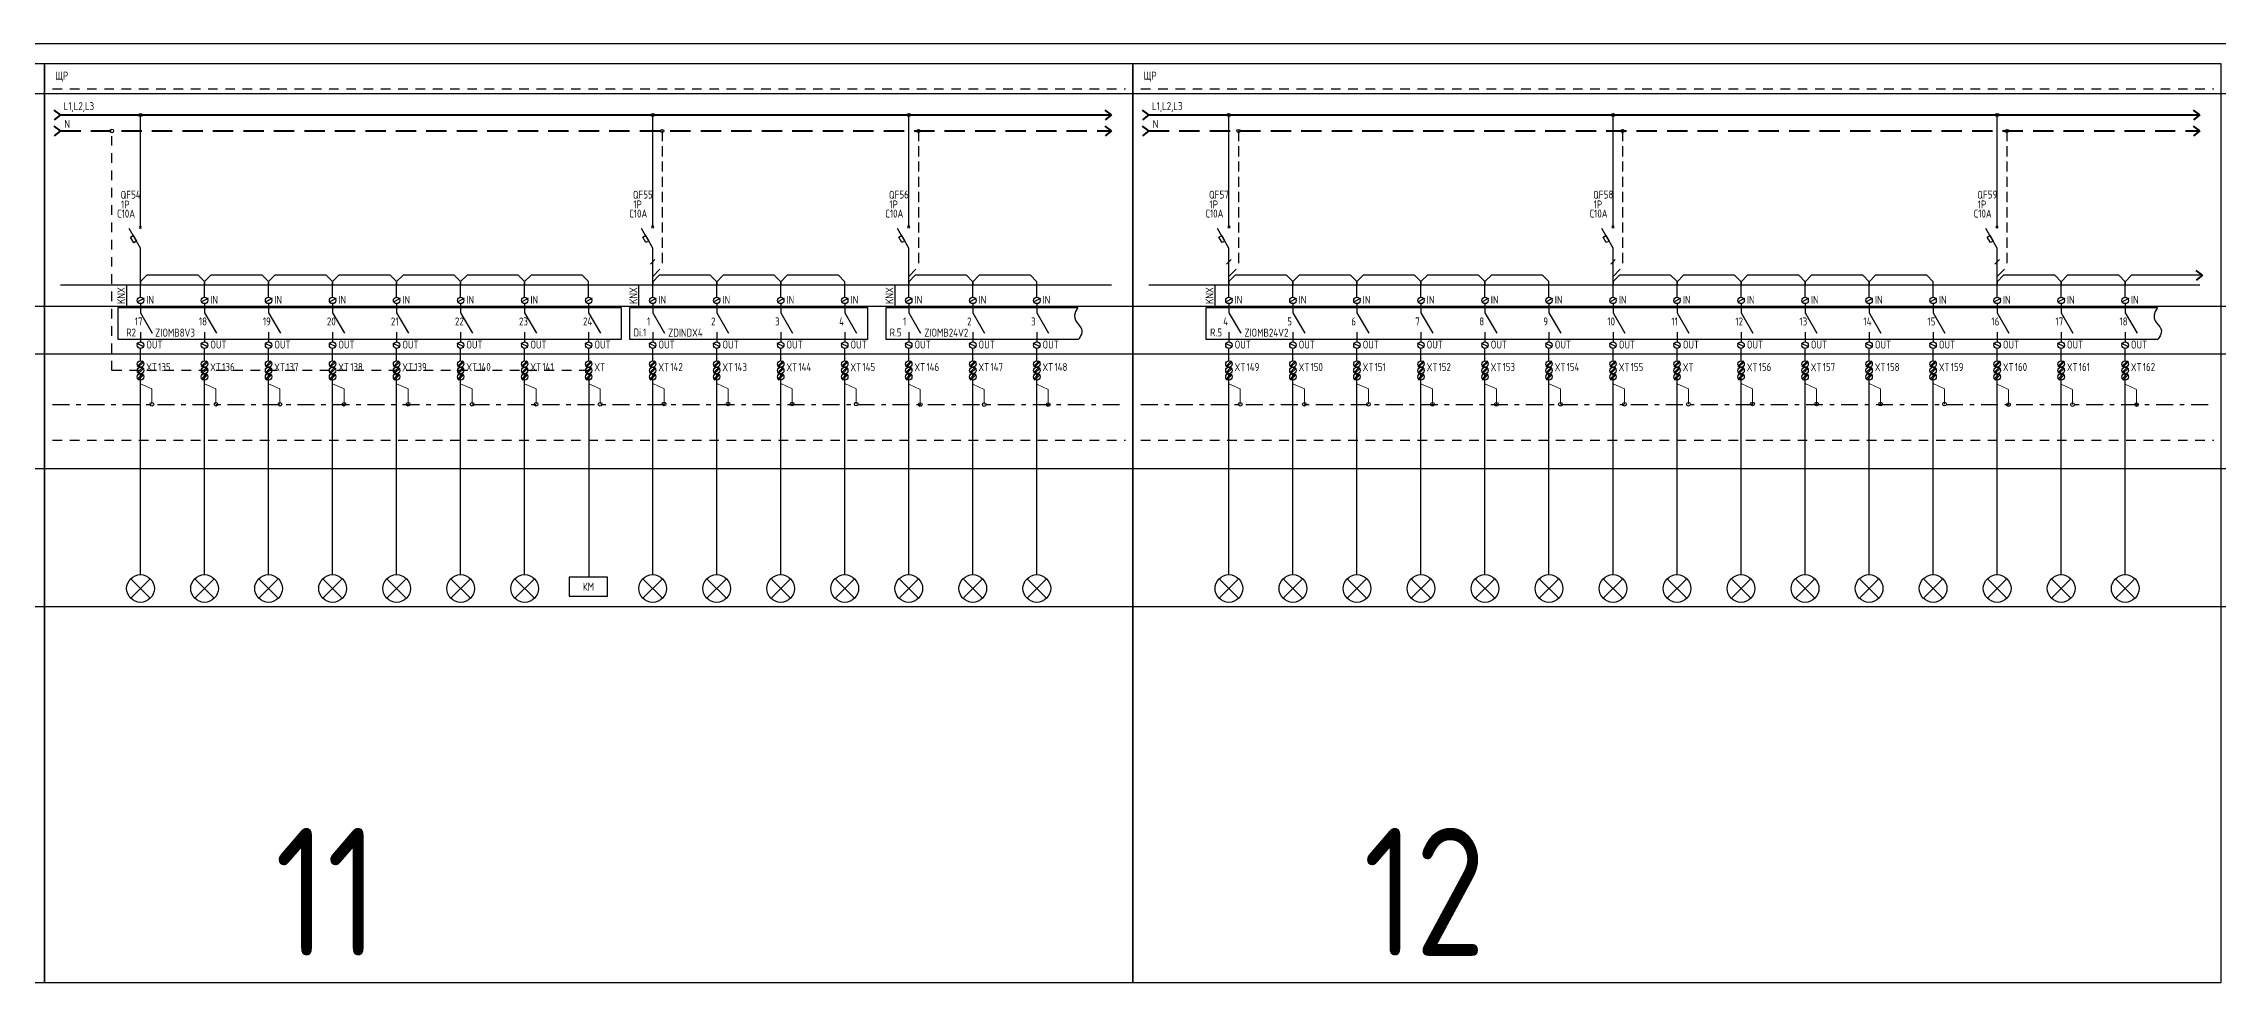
# Model space of a CAD drawing. Header units: millimetres. Extents: x -174 to 283928, y 1291 to 21053.
# Drawn here: x 3455 to 4134, y 1291 to 1584 of the extents above; entities that cross this region are included whole.
import ezdxf
from ezdxf.enums import TextEntityAlignment as Align

# ---------------------------------------------------------------- set-up
doc = ezdxf.new("R2010")
doc.units = ezdxf.units.MM
for name, pattern in [('HIDDEN2', [4.7625, 3.175, -1.5875]), ('JIS_02_0.7', [1.35, 0.75, -0.6]), ('Штрихштриховая', [10.936111, 5.291667, -2.116667, 1.411111, -2.116667])]:
    doc.linetypes.add(name, pattern=pattern)
doc.layers.add('0-Область подсчета', color=152, linetype='Continuous', plot=False, transparency=0.5)
doc.layers.add('0_ХТ', color=7, linetype='Continuous')
doc.layers.add('Нумерация QF', color=7, linetype='Continuous')
doc.layers.add('_0_ PE_проводник', color=3, linetype='Штрихштриховая', lineweight=20)
doc.styles.add('UNC_A', font='GOST2304A.ttf')
doc.styles.add('Unecom', font='GOST2304A.ttf', dxfattribs={"height": 2.5})

# ---------------------------------------------------------------- blocks, each defined once
blk = doc.blocks.new('*U270')
at = {"lineweight": 40}
for p, q in [((0, 0), (-2, 1.5)), ((0, 0), (-2, -1.5)), ((328.35, 0), (326.35, 1.5)), ((328.35, 0), (326.35, -1.5)), ((0, -5), (-2, -3.5)), ((0, -5), (-2, -6.5)), ((328.35, -5), (326.35, -3.5)), ((328.35, -5), (326.35, -6.5))]:
    blk.add_line(p, q, dxfattribs=at)
at = {"linetype": 'ByBlock', "lineweight": 40}
blk.add_lwpolyline([(0, 0), (328.35, 0)], dxfattribs=at)
at = {"color": 4, "linetype": 'HIDDEN2', "lineweight": 40, "ltscale": 2}
blk.add_lwpolyline([(0, -5), (328.35, -5)], dxfattribs=at)
at = {"insert": (1.24, -1.57), "char_height": 2.5, "attachment_point": 1, "style": 'UNC_A'}
blk.add_mtext_dynamic_manual_height_columns('N', width=3.8436, gutter_width=12.5, heights=[0], dxfattribs=at)
at = {"style": 'UNC_A'}
blk.add_attdef('ЛИНИЯ', (1, 1.5), '', height=2.5, dxfattribs=at)
blk = doc.blocks.new('*U77')
for p, q in [((0, -36.27), (0, -1.22)), ((0, -42.79), (-3.51, -36.72)), ((-0.35, -36.62), (0.35, -35.91)), ((0.35, -36.62), (-0.35, -35.91)), ((0, -54.31), (0, -42.79))]:
    blk.add_line(p, q)
blk.add_lwpolyline([(-2.12, -41.12), (-3.12, -39.39), (-2.25, -38.89), (-1.25, -40.62)], close=True)
blk.add_circle((0, -1.22), 0.5)
at = {"insert": (-6.21, -24.9), "char_height": 2.5, "attachment_point": 1, "style": 'Unecom'}
blk.add_mtext_dynamic_manual_height_columns('\\pxql;QF', width=5.7065, gutter_width=12.5, heights=[4.37], dxfattribs=at)
at = {"style": 'Unecom'}
blk.add_attdef('N', (-3.15, -27.4), '', height=2.5, dxfattribs=at)
for tag, p in [('P', (-3.4, -30.43)), ('A', (-1.7, -33.28))]:
    blk.add_attdef(tag, text='', height=2.5, dxfattribs=at).set_placement(p, align=Align.RIGHT)
blk = doc.blocks.new('XT')
at = {"color": 32, "true_color": 0xcd6928}
for p, q in [((0.75, 0), (-1, -1.75)), ((1, -0.25), (-0.75, -2))]:
    blk.add_line(p, q, dxfattribs=at)
at = {"color": 5}
for p, q in [((0.75, -2), (-1, -3.75)), ((1, -2.25), (-0.75, -4))]:
    blk.add_line(p, q, dxfattribs=at)
at = {"color": 3}
for p, q in [((0.75, -4), (-1, -5.75)), ((1, -4.25), (-0.75, -6))]:
    blk.add_line(p, q, dxfattribs=at)
at = {"color": 32, "true_color": 0xcd6928}
blk.add_circle((0, -1), 1, dxfattribs=at)
at = {"color": 5}
blk.add_circle((0, -3), 1, dxfattribs=at)
at = {"color": 3}
blk.add_circle((0, -5), 1, dxfattribs=at)
at = {"style": 'UNC_A'}
blk.add_attdef('1', (1.75, 0.11), '', height=2.5, dxfattribs=at)
blk = doc.blocks.new('*U241')
at = {"color": 0, "lineweight": 30}
for p, q in [((-2.83, 2.83), (2.83, -2.83)), ((-2.83, -2.83), (2.83, 2.83))]:
    blk.add_line(p, q, dxfattribs=at)
blk.add_circle((0, 0), 4.33, dxfattribs=at)
blk = doc.blocks.new('*U242')
at = {"color": 0, "lineweight": 30}
for p, q in [((-2.83, 2.83), (2.83, -2.83)), ((-2.83, -2.83), (2.83, 2.83))]:
    blk.add_line(p, q, dxfattribs=at)
blk.add_circle((0, 0), 4.33, dxfattribs=at)
blk = doc.blocks.new('Диммер 4 канала')
at = {"color": 1}
blk.add_line((-4.3, 16.65), (-4.3, 23.7), dxfattribs=at)
for p, q in [((0, 19.84), (0, 23.7)), ((20, 19.84), (20, 23.7)), ((40, 19.84), (40, 23.7)), ((60, 19.84), (60, 23.7)), ((0, 17.84), (0, 14.96)), ((0, 14.96), (3.69, 8.57)), ((20, 17.84), (20, 14.96)), ((20, 14.96), (23.69, 8.57)), ((40, 17.84), (40, 14.96)), ((40, 14.96), (43.69, 8.57)), ((60, 17.84), (60, 14.96)), ((60, 14.96), (63.69, 8.57)), ((0, 8.96), (0, 5.86)), ((20, 8.96), (20, 5.86)), ((40, 8.96), (40, 5.86)), ((60, 8.96), (60, 5.86)), ((0, 0), (0, 3.86)), ((20, 0), (20, 3.86)), ((40, 0), (40, 3.86)), ((60, 0), (60, 3.86))]:
    blk.add_line(p, q)
blk.add_lwpolyline([(-7.1, 16.65), (67.1, 16.65), (67.1, 6.65), (-7.1, 6.65)], close=True)
at = {"linetype": 'ByBlock', "lineweight": -2}
for points in [[(1.1, 19.4), (-1.1, 18.28)], [(21.1, 19.4), (18.9, 18.28)], [(41.1, 19.4), (38.9, 18.28)], [(61.1, 19.4), (58.9, 18.28)], [(1.1, 4.3), (-1.1, 5.42)], [(21.1, 4.3), (18.9, 5.42)], [(41.1, 4.3), (38.9, 5.42)], [(61.1, 4.3), (58.9, 5.42)]]:
    blk.add_lwpolyline(points, dxfattribs=at)
for centre in [(0, 18.84), (20, 18.84), (40, 18.84), (60, 18.84), (0, 4.86), (20, 4.86), (40, 4.86), (60, 4.86)]:
    blk.add_circle(centre, 1)
at = {"color": 1, "insert": (-7.28, 17.75), "char_height": 2.5, "attachment_point": 1, "rotation": 90, "style": 'UNC_A'}
blk.add_mtext_dynamic_manual_height_columns('KNX', width=3.0901, gutter_width=12.5, heights=[3.08], dxfattribs=at)
at = {"char_height": 2.5, "attachment_point": 1, "style": 'UNC_A'}
for s, width, insert in [('IN', 3.0901, (1.82, 20.28)), ('IN', 3.0901, (21.82, 20.28)), ('IN', 3.0901, (41.82, 20.28)), ('IN', 3.0901, (61.82, 20.28)), ('1', 4.9854, (-1.77, 13.52)), ('2', 4.9854, (18.23, 13.52)), ('3', 4.9854, (38.23, 13.52)), ('4', 4.9854, (58.23, 13.52)), ('OUT', 4.6795, (1.82, 6.3)), ('OUT', 4.6795, (21.82, 6.3)), ('OUT', 4.6795, (41.82, 6.3)), ('OUT', 4.6795, (61.82, 6.3))]:
    blk.add_mtext_dynamic_manual_height_columns(s, width=width, gutter_width=12.5, heights=[3.08], dxfattribs=dict(at, insert=insert))
at = {"color": 1, "style": 'UNC_A'}
blk.add_attdef('ZIOMB24V2', (4.85, 7.52), '', height=2.5, dxfattribs=at)
blk = doc.blocks.new('*U243')
at = {"color": 0, "lineweight": 30}
for p, q in [((-2.83, 2.83), (2.83, -2.83)), ((-2.83, -2.83), (2.83, 2.83))]:
    blk.add_line(p, q, dxfattribs=at)
blk.add_circle((0, 0), 4.33, dxfattribs=at)
blk = doc.blocks.new('*U28')
at = {"lineweight": 25}
blk.add_line((-0.7, -0.71), (0.7, 0.71), dxfattribs=at)
blk = doc.blocks.new('*U87')
for p, q in [((0, -36.27), (0, -1.22)), ((0, -42.79), (-3.51, -36.72)), ((-0.35, -36.62), (0.35, -35.91)), ((0.35, -36.62), (-0.35, -35.91)), ((0, -54.31), (0, -42.79))]:
    blk.add_line(p, q)
at = {"color": 4, "linetype": 'HIDDEN2'}
for p in [(3, -6.22), (0, -51.65)]:
    blk.add_line(p, (3, -48.65), dxfattribs=at)
blk.add_lwpolyline([(-2.12, -41.12), (-3.12, -39.39), (-2.25, -38.89), (-1.25, -40.62)], close=True)
for centre in [(0, -1.22), (3, -6.22)]:
    blk.add_circle(centre, 0.5)
at = {"insert": (-6.21, -24.9), "char_height": 2.5, "attachment_point": 1, "style": 'Unecom'}
blk.add_mtext_dynamic_manual_height_columns('\\pxql;QF', width=5.7065, gutter_width=12.5, heights=[4.37], dxfattribs=at)
at = {"style": 'Unecom'}
blk.add_attdef('N', (-3.15, -27.4), '', height=2.5, dxfattribs=at)
for tag, p in [('P', (-3.4, -30.43)), ('A', (-1.7, -33.28))]:
    blk.add_attdef(tag, text='', height=2.5, dxfattribs=at).set_placement(p, align=Align.RIGHT)
blk = doc.blocks.new('*U244')
at = {"color": 0, "lineweight": 30}
for p, q in [((-2.83, 2.83), (2.83, -2.83)), ((-2.83, -2.83), (2.83, 2.83))]:
    blk.add_line(p, q, dxfattribs=at)
blk.add_circle((0, 0), 4.33, dxfattribs=at)
blk = doc.blocks.new('*U245')
at = {"color": 0, "lineweight": 30}
for p, q in [((-2.83, 2.83), (2.83, -2.83)), ((-2.83, -2.83), (2.83, 2.83))]:
    blk.add_line(p, q, dxfattribs=at)
blk.add_circle((0, 0), 4.33, dxfattribs=at)
blk = doc.blocks.new('*U246')
at = {"color": 0, "lineweight": 30}
for p, q in [((-2.83, 2.83), (2.83, -2.83)), ((-2.83, -2.83), (2.83, 2.83))]:
    blk.add_line(p, q, dxfattribs=at)
blk.add_circle((0, 0), 4.33, dxfattribs=at)

msp = doc.modelspace()

# ---------------------------------------------------------------- linework, layer by layer
at = {"color": 1}
for p, q in [((3480.701, 1501.899), (3480.701, 1508.949)), ((3720.701, 1501.899), (3720.701, 1508.949)), ((3820.7, 1501.899), (3820.7, 1508.949))]:
    msp.add_line(p, q, dxfattribs=at)
for p, q in [((3485, 1505.089), (3485, 1508.949)), ((3505, 1505.089), (3505, 1508.949)), ((3525, 1505.089), (3525, 1508.949)), ((3545, 1505.089), (3545, 1508.949)), ((3565, 1505.089), (3565, 1508.949)), ((3585, 1505.089), (3585, 1508.949)), ((3605, 1505.089), (3605, 1508.949)), ((3625, 1505.089), (3625, 1508.949)), ((3725, 1505.089), (3725, 1508.949)), ((3745, 1505.089), (3745, 1508.949)), ((3765, 1505.089), (3765, 1508.949)), ((3824.999, 1505.089), (3824.999, 1508.949)), ((3844.999, 1505.089), (3844.999, 1508.949)), ((3864.999, 1505.089), (3864.999, 1508.949)), ((3884.999, 1505.089), (3884.999, 1508.949)), ((3904.999, 1505.089), (3904.999, 1508.949)), ((3924.999, 1505.089), (3924.999, 1508.949)), ((3944.999, 1505.089), (3944.999, 1508.949)), ((3964.999, 1505.089), (3964.999, 1508.949)), ((3984.999, 1505.089), (3984.999, 1508.949)), ((4004.999, 1505.089), (4004.999, 1508.949)), ((4024.999, 1505.089), (4024.999, 1508.949)), ((4044.999, 1505.089), (4044.999, 1508.949)), ((4064.999, 1505.089), (4064.999, 1508.949)), ((4084.999, 1505.089), (4084.999, 1508.949)), ((4104.999, 1505.089), (4104.999, 1508.949)), ((3477.902, 1501.899), (3635.2, 1501.899)), ((3485, 1503.089), (3485, 1500.212)), ((3505, 1503.089), (3505, 1500.212)), ((3525, 1503.089), (3525, 1500.212)), ((3545, 1503.089), (3545, 1500.212)), ((3565, 1503.089), (3565, 1500.212)), ((3585, 1503.089), (3585, 1500.212)), ((3605, 1503.089), (3605, 1500.212)), ((3625, 1503.089), (3625, 1500.212)), ((3725, 1503.089), (3725, 1500.212)), ((3745, 1503.089), (3745, 1500.212)), ((3765, 1503.089), (3765, 1500.212)), ((3824.999, 1503.089), (3824.999, 1500.212)), ((3844.999, 1503.089), (3844.999, 1500.212)), ((3864.999, 1503.089), (3864.999, 1500.212)), ((3884.999, 1503.089), (3884.999, 1500.212)), ((3904.999, 1503.089), (3904.999, 1500.212)), ((3924.999, 1503.089), (3924.999, 1500.212)), ((3944.999, 1503.089), (3944.999, 1500.212)), ((3964.999, 1503.089), (3964.999, 1500.212)), ((3984.999, 1503.089), (3984.999, 1500.212)), ((4004.999, 1503.089), (4004.999, 1500.212)), ((4024.999, 1503.089), (4024.999, 1500.212)), ((4044.999, 1503.089), (4044.999, 1500.212)), ((4064.999, 1503.089), (4064.999, 1500.212)), ((4084.999, 1503.089), (4084.999, 1500.212)), ((4104.999, 1503.089), (4104.999, 1500.212)), ((3485, 1500.212), (3488.689, 1493.822)), ((3485, 1494.212), (3485, 1491.109)), ((3505, 1500.212), (3508.689, 1493.822)), ((3505, 1494.212), (3505, 1491.109)), ((3525, 1500.212), (3528.689, 1493.822)), ((3525, 1494.212), (3525, 1491.109)), ((3545, 1500.212), (3548.689, 1493.822)), ((3545, 1494.212), (3545, 1491.109)), ((3565, 1500.212), (3568.689, 1493.822)), ((3565, 1494.212), (3565, 1491.109)), ((3585, 1500.212), (3588.689, 1493.822)), ((3585, 1494.212), (3585, 1491.109)), ((3605, 1500.212), (3608.689, 1493.822)), ((3605, 1494.212), (3605, 1491.109)), ((3625, 1500.212), (3628.689, 1493.822)), ((3625, 1494.212), (3625, 1491.109)), ((3725, 1500.212), (3728.689, 1493.822)), ((3725, 1494.212), (3725, 1491.109)), ((3745, 1500.212), (3748.689, 1493.822)), ((3745, 1494.212), (3745, 1491.109)), ((3765, 1500.212), (3768.689, 1493.822)), ((3765, 1494.212), (3765, 1491.109)), ((3824.999, 1500.212), (3828.688, 1493.822)), ((3824.999, 1494.212), (3824.999, 1491.109)), ((3844.999, 1500.212), (3848.688, 1493.822)), ((3844.999, 1494.212), (3844.999, 1491.109)), ((3864.999, 1500.212), (3868.688, 1493.822)), ((3864.999, 1494.212), (3864.999, 1491.109)), ((3884.999, 1500.212), (3888.688, 1493.822)), ((3884.999, 1494.212), (3884.999, 1491.109)), ((3904.999, 1500.212), (3908.688, 1493.822)), ((3904.999, 1494.212), (3904.999, 1491.109)), ((3924.999, 1500.212), (3928.688, 1493.822)), ((3924.999, 1494.212), (3924.999, 1491.109)), ((3944.999, 1500.212), (3948.688, 1493.822)), ((3944.999, 1494.212), (3944.999, 1491.109)), ((3964.999, 1500.212), (3968.688, 1493.822)), ((3964.999, 1494.212), (3964.999, 1491.109)), ((3984.999, 1500.212), (3988.688, 1493.822)), ((3984.999, 1494.212), (3984.999, 1491.109)), ((4004.999, 1500.212), (4008.688, 1493.822)), ((4004.999, 1494.212), (4004.999, 1491.109)), ((4024.999, 1500.212), (4028.688, 1493.822)), ((4024.999, 1494.212), (4024.999, 1491.109)), ((4044.999, 1500.212), (4048.688, 1493.822)), ((4044.999, 1494.212), (4044.999, 1491.109)), ((4064.999, 1500.212), (4068.688, 1493.822)), ((4064.999, 1494.212), (4064.999, 1491.109)), ((4084.999, 1500.212), (4088.688, 1493.822)), ((4084.999, 1494.212), (4084.999, 1491.109)), ((4104.999, 1500.212), (4108.688, 1493.822)), ((4104.999, 1494.212), (4104.999, 1491.109)), ((3635.2, 1491.899), (3477.987, 1491.899)), ((3485.007, 1485.249), (3485.007, 1489.109)), ((3505.007, 1485.249), (3505.007, 1489.109)), ((3525.007, 1485.249), (3525.007, 1489.109)), ((3545.007, 1485.249), (3545.007, 1489.109)), ((3565.007, 1485.249), (3565.007, 1489.109)), ((3585.007, 1485.249), (3585.007, 1489.109)), ((3605.007, 1485.249), (3605.007, 1489.109)), ((3625.007, 1485.249), (3625.007, 1489.109)), ((3725, 1485.249), (3725, 1489.109)), ((3745, 1485.249), (3745, 1489.109)), ((3765, 1485.249), (3765, 1489.109)), ((3824.999, 1485.249), (3824.999, 1489.109)), ((3844.999, 1485.249), (3844.999, 1489.109)), ((3864.999, 1485.249), (3864.999, 1489.109)), ((3884.999, 1485.249), (3884.999, 1489.109)), ((3904.999, 1485.249), (3904.999, 1489.109)), ((3924.999, 1485.249), (3924.999, 1489.109)), ((3944.999, 1485.249), (3944.999, 1489.109)), ((3964.999, 1485.249), (3964.999, 1489.109)), ((3984.999, 1485.249), (3984.999, 1489.109)), ((4004.999, 1485.249), (4004.999, 1489.109)), ((4024.999, 1485.249), (4024.999, 1489.109)), ((4044.999, 1485.249), (4044.999, 1489.109)), ((4064.999, 1485.249), (4064.999, 1489.109)), ((4084.999, 1485.249), (4084.999, 1489.109)), ((4104.999, 1485.249), (4104.999, 1489.109))]:
    msp.add_line(p, q)
at = {"lineweight": 40}
for q in [(4127.179, 1513.449), (4127.179, 1510.449)]:
    msp.add_line((4129.179, 1511.949), q, dxfattribs=at)
at = {"color": 6}
for points in [[(3455, 1577.99), (3115, 1577.99), (3115, 1290.99), (3455, 1290.99), (3455, 1577.99)], [(3795, 1577.99), (3455, 1577.99), (3455, 1290.99), (3795, 1290.99), (3795, 1577.99)], [(4135, 1577.99), (3795, 1577.99), (3795, 1290.99), (4135, 1290.99), (4135, 1577.99)]]:
    msp.add_lwpolyline(points, dxfattribs=at)
at = {"linetype": 'JIS_02_0.7', "ltscale": 4}
for points in [[(3457.499, 1570.16), (3792.679, 1570.16)], [(3797.499, 1570.16), (4132.679, 1570.16)], [(3457.499, 1460.471), (3792.679, 1460.471)], [(3797.499, 1460.471), (4132.679, 1460.471)]]:
    msp.add_lwpolyline(points, dxfattribs=at)
at = {"color": 4, "linetype": 'JIS_02_0.7', "ltscale": 4}
msp.add_lwpolyline([(3624.999, 1482.207), (3476.017, 1482.248), (3476.017, 1557.041)], dxfattribs=at)
at = {"color": 1}
for points in [[(3459.986, 1508.949), (3788.338, 1508.949)], [(3799.986, 1508.949), (4128.338, 1508.949)]]:
    msp.add_lwpolyline(points, dxfattribs=at)
for points in [[(3505, 1508.972), (3505, 1509.972), (3503, 1511.972), (3487, 1511.972), (3485, 1509.972), (3485, 1508.972)], [(3525, 1508.972), (3525, 1509.972), (3523, 1511.972), (3507, 1511.972), (3505, 1509.972), (3505, 1508.972)], [(3545, 1508.972), (3545, 1509.972), (3543, 1511.972), (3527, 1511.972), (3525, 1509.972), (3525, 1508.972)], [(3565, 1508.972), (3565, 1509.972), (3563, 1511.972), (3547, 1511.972), (3545, 1509.972), (3545, 1508.972)], [(3585, 1508.972), (3585, 1509.972), (3583, 1511.972), (3567, 1511.972), (3565, 1509.972), (3565, 1508.972)], [(3605, 1508.972), (3605, 1509.972), (3603, 1511.972), (3587, 1511.972), (3585, 1509.972), (3585, 1508.972)], [(3625, 1508.972), (3625, 1509.972), (3623, 1511.972), (3607, 1511.972), (3605, 1509.972), (3605, 1508.972)], [(3665, 1508.949), (3665, 1509.949), (3663, 1511.949), (3647, 1511.949), (3645, 1509.949), (3645, 1508.949)], [(3685, 1508.949), (3685, 1509.949), (3683, 1511.949), (3667, 1511.949), (3665, 1509.949), (3665, 1508.949)], [(3705, 1508.949), (3705, 1509.949), (3703, 1511.949), (3687, 1511.949), (3685, 1509.949), (3685, 1508.949)], [(3745, 1508.949), (3745, 1509.949), (3743, 1511.949), (3727, 1511.949), (3725, 1509.949), (3725, 1508.949)], [(3765, 1508.949), (3765, 1509.949), (3763, 1511.949), (3747, 1511.949), (3745, 1509.949), (3745, 1508.949)], [(3844.999, 1508.972), (3844.999, 1509.972), (3842.999, 1511.972), (3826.999, 1511.972), (3824.999, 1509.972), (3824.999, 1508.972)], [(3864.999, 1508.972), (3864.999, 1509.972), (3862.999, 1511.972), (3846.999, 1511.972), (3844.999, 1509.972), (3844.999, 1508.972)], [(3884.999, 1508.972), (3884.999, 1509.972), (3882.999, 1511.972), (3866.999, 1511.972), (3864.999, 1509.972), (3864.999, 1508.972)], [(3904.999, 1508.972), (3904.999, 1509.972), (3902.999, 1511.972), (3886.999, 1511.972), (3884.999, 1509.972), (3884.999, 1508.972)], [(3924.999, 1508.972), (3924.999, 1509.972), (3922.999, 1511.972), (3906.999, 1511.972), (3904.999, 1509.972), (3904.999, 1508.972)], [(3964.999, 1508.972), (3964.999, 1509.972), (3962.999, 1511.972), (3946.999, 1511.972), (3944.999, 1509.972), (3944.999, 1508.972)], [(3984.999, 1508.949), (3984.999, 1509.949), (3982.999, 1511.949), (3966.999, 1511.949), (3964.999, 1509.949), (3964.999, 1508.949)], [(4004.999, 1508.949), (4004.999, 1509.949), (4002.999, 1511.949), (3986.999, 1511.949), (3984.999, 1509.949), (3984.999, 1508.949)], [(4024.999, 1508.949), (4024.999, 1509.949), (4022.999, 1511.949), (4006.999, 1511.949), (4004.999, 1509.949), (4004.999, 1508.949)], [(4044.999, 1508.949), (4044.999, 1509.949), (4042.999, 1511.949), (4026.999, 1511.949), (4024.999, 1509.949), (4024.999, 1508.949)], [(4084.999, 1508.949), (4084.999, 1509.949), (4082.999, 1511.949), (4066.999, 1511.949), (4064.999, 1509.949), (4064.999, 1508.949)], [(4104.999, 1508.949), (4104.999, 1509.949), (4102.999, 1511.949), (4086.999, 1511.949), (4084.999, 1509.949), (4084.999, 1508.949)], [(4129.179, 1511.949), (4106.999, 1511.949), (4104.999, 1509.949), (4104.999, 1508.949)], [(3477.902, 1501.899), (3477.902, 1491.899)], [(3635.2, 1501.899), (3635.2, 1491.899)], [(3777.89, 1491.899), (3717.902, 1491.899), (3717.902, 1501.899), (3777.806, 1501.899)], [(4115.162, 1491.899), (3817.901, 1491.899), (3817.901, 1501.899), (4115.078, 1501.899)], [(3484.998, 1418.422), (3485, 1481.249)], [(3504.998, 1418.422), (3505, 1481.249)], [(3524.998, 1418.422), (3525, 1481.249)], [(3544.998, 1418.422), (3545, 1481.249)], [(3564.998, 1418.422), (3565, 1481.249)], [(3584.998, 1418.422), (3585, 1481.249)], [(3604.998, 1418.422), (3605, 1481.249)], [(3625.032, 1481.208), (3625.032, 1417.648)], [(3644.998, 1418.422), (3645, 1481.249)], [(3664.998, 1418.422), (3665, 1481.249)], [(3684.998, 1418.422), (3685, 1481.249)], [(3704.998, 1418.422), (3705, 1481.249)], [(3724.998, 1418.422), (3725, 1481.249)], [(3744.998, 1418.422), (3745, 1481.249)], [(3764.998, 1418.422), (3765, 1481.249)], [(3824.998, 1418.422), (3825, 1481.249)], [(3844.998, 1418.422), (3845, 1481.249)], [(3864.998, 1418.422), (3865, 1481.249)], [(3884.998, 1418.422), (3885, 1481.249)], [(3904.998, 1418.422), (3905, 1481.249)], [(3924.998, 1418.422), (3925, 1481.249)], [(3944.998, 1418.422), (3945, 1481.249)], [(3964.998, 1418.422), (3965, 1481.249)], [(3984.998, 1418.422), (3985, 1481.249)], [(4004.998, 1418.422), (4005, 1481.249)], [(4024.998, 1418.422), (4025, 1481.249)], [(4044.998, 1418.422), (4045, 1481.249)], [(4064.998, 1418.422), (4065, 1481.249)], [(4084.998, 1418.422), (4085, 1481.249)], [(4104.998, 1418.422), (4105, 1481.249)]]:
    msp.add_lwpolyline(points)
at = {"linetype": 'ByBlock', "lineweight": -2}
for points in [[(3486.104, 1504.651), (3483.896, 1503.527)], [(3506.104, 1504.651), (3503.896, 1503.527)], [(3526.104, 1504.651), (3523.896, 1503.527)], [(3546.104, 1504.651), (3543.896, 1503.527)], [(3566.104, 1504.651), (3563.896, 1503.527)], [(3586.104, 1504.651), (3583.896, 1503.527)], [(3606.104, 1504.651), (3603.896, 1503.527)], [(3626.104, 1504.651), (3623.896, 1503.527)], [(3726.104, 1504.651), (3723.896, 1503.527)], [(3746.104, 1504.651), (3743.896, 1503.527)], [(3766.104, 1504.651), (3763.896, 1503.527)], [(3826.103, 1504.651), (3823.895, 1503.527)], [(3846.103, 1504.651), (3843.895, 1503.527)], [(3866.103, 1504.651), (3863.895, 1503.527)], [(3886.103, 1504.651), (3883.895, 1503.527)], [(3906.103, 1504.651), (3903.895, 1503.527)], [(3926.103, 1504.651), (3923.895, 1503.527)], [(3946.103, 1504.651), (3943.895, 1503.527)], [(3966.103, 1504.651), (3963.895, 1503.527)], [(3986.103, 1504.651), (3983.895, 1503.527)], [(4006.103, 1504.651), (4003.895, 1503.527)], [(4026.103, 1504.651), (4023.895, 1503.527)], [(4046.103, 1504.651), (4043.895, 1503.527)], [(4066.103, 1504.651), (4063.895, 1503.527)], [(4086.103, 1504.651), (4083.895, 1503.527)], [(4106.103, 1504.651), (4103.895, 1503.527)], [(3486.104, 1489.547), (3483.896, 1490.671)], [(3506.104, 1489.547), (3503.896, 1490.671)], [(3526.104, 1489.547), (3523.896, 1490.671)], [(3546.104, 1489.547), (3543.896, 1490.671)], [(3566.104, 1489.547), (3563.896, 1490.671)], [(3586.104, 1489.547), (3583.896, 1490.671)], [(3606.104, 1489.547), (3603.896, 1490.671)], [(3626.104, 1489.547), (3623.896, 1490.671)], [(3726.104, 1489.547), (3723.896, 1490.671)], [(3746.104, 1489.547), (3743.896, 1490.671)], [(3766.104, 1489.547), (3763.896, 1490.671)], [(3826.103, 1489.547), (3823.895, 1490.671)], [(3846.103, 1489.547), (3843.895, 1490.671)], [(3866.103, 1489.547), (3863.895, 1490.671)], [(3886.103, 1489.547), (3883.895, 1490.671)], [(3906.103, 1489.547), (3903.895, 1490.671)], [(3926.103, 1489.547), (3923.895, 1490.671)], [(3946.103, 1489.547), (3943.895, 1490.671)], [(3966.103, 1489.547), (3963.895, 1490.671)], [(3986.103, 1489.547), (3983.895, 1490.671)], [(4006.103, 1489.547), (4003.895, 1490.671)], [(4026.103, 1489.547), (4023.895, 1490.671)], [(4046.103, 1489.547), (4043.895, 1490.671)], [(4066.103, 1489.547), (4063.895, 1490.671)], [(4086.103, 1489.547), (4083.895, 1490.671)], [(4106.103, 1489.547), (4103.895, 1490.671)]]:
    msp.add_lwpolyline(points, dxfattribs=at)
at = {"color": 3, "linetype": 'Штрихштриховая'}
for points in [[(3457.499, 1471.568), (3792.679, 1471.568)], [(3797.499, 1471.568), (4132.679, 1471.568)]]:
    msp.add_lwpolyline(points, dxfattribs=at)
msp.add_lwpolyline([(3630.915, 1417.648), (3618.915, 1417.648), (3618.915, 1411.648), (3630.915, 1411.648)], close=True)
at = {"color": 0, "linetype": 'ByBlock', "lineweight": -3}
for centre in [(3476.017, 1557.041), (3488.573, 1471.675), (3508.573, 1471.669), (3528.573, 1471.663), (3548.573, 1471.675), (3568.573, 1471.669), (3588.573, 1471.663), (3608.573, 1471.669), (3628.573, 1471.663), (3648.573, 1471.734), (3668.573, 1471.728), (3688.573, 1471.722), (3708.573, 1471.722), (3728.573, 1471.545), (3748.573, 1471.545), (3768.573, 1471.545), (3828.573, 1471.675), (3848.573, 1471.669), (3868.573, 1471.663), (3888.573, 1471.675), (3908.573, 1471.669), (3928.573, 1471.663), (3948.573, 1471.669), (3968.573, 1471.663), (3988.573, 1471.734), (4008.573, 1471.728), (4028.573, 1471.722), (4048.573, 1471.722), (4068.573, 1471.545), (4088.573, 1471.545), (4108.573, 1471.545)]:
    msp.add_circle(centre, 0.575, dxfattribs=at)
for centre in [(3485, 1504.089), (3505, 1504.089), (3525, 1504.089), (3545, 1504.089), (3565, 1504.089), (3585, 1504.089), (3605, 1504.089), (3625, 1504.089), (3725, 1504.089), (3745, 1504.089), (3765, 1504.089), (3824.999, 1504.089), (3844.999, 1504.089), (3864.999, 1504.089), (3884.999, 1504.089), (3904.999, 1504.089), (3924.999, 1504.089), (3944.999, 1504.089), (3964.999, 1504.089), (3984.999, 1504.089), (4004.999, 1504.089), (4024.999, 1504.089), (4044.999, 1504.089), (4064.999, 1504.089), (4084.999, 1504.089), (4104.999, 1504.089), (3485, 1490.109), (3505, 1490.109), (3525, 1490.109), (3545, 1490.109), (3565, 1490.109), (3585, 1490.109), (3605, 1490.109), (3625, 1490.109), (3725, 1490.109), (3745, 1490.109), (3765, 1490.109), (3824.999, 1490.109), (3844.999, 1490.109), (3864.999, 1490.109), (3884.999, 1490.109), (3904.999, 1490.109), (3924.999, 1490.109), (3944.999, 1490.109), (3964.999, 1490.109), (3984.999, 1490.109), (4004.999, 1490.109), (4024.999, 1490.109), (4044.999, 1490.109), (4064.999, 1490.109), (4084.999, 1490.109), (4104.999, 1490.109)]:
    msp.add_circle(centre, 1)
for points in [[(3777.851, 1501.899), (3775.235, 1498.158), (3781.27, 1495.5), (3777.936, 1491.899), (3777.936, 1491.899)], [(4115.078, 1501.899), (4112.461, 1498.158), (4118.496, 1495.5), (4115.162, 1491.899), (4115.162, 1491.899)]]:
    msp.add_open_spline(points, degree=3)
at = {"layer": '0-Область подсчета'}
for points in [[(147.309, 1584.367), (6296.248, 1584.367), (6296.248, 1408.375), (147.309, 1408.375)], [(150.349, 1568.697), (6220.211, 1568.697), (6220.211, 1502.163), (150.349, 1502.163)], [(142.142, 1487.401), (6300.609, 1487.401), (6300.609, 1451.513), (142.142, 1451.513)]]:
    msp.add_lwpolyline(points, close=True, dxfattribs=at)
at = {"layer": '_0_ PE_проводник'}
for points in [[(3488.573, 1471.675), (3488.574, 1476.443), (3485.001, 1478.067)], [(3508.573, 1471.669), (3508.574, 1476.437), (3505.001, 1478.061)], [(3528.573, 1471.663), (3528.574, 1476.431), (3525.001, 1478.055)], [(3548.573, 1471.675), (3548.574, 1476.443), (3545.001, 1478.067)], [(3568.573, 1471.669), (3568.574, 1476.437), (3565.001, 1478.061)], [(3588.573, 1471.663), (3588.574, 1476.431), (3585.001, 1478.055)], [(3608.573, 1471.669), (3608.574, 1476.437), (3605.001, 1478.061), (3604.999, 1480.207)], [(3628.573, 1471.663), (3628.574, 1476.431), (3625.001, 1478.055), (3624.999, 1480.207)], [(3648.573, 1471.734), (3648.574, 1476.502), (3645.001, 1478.126)], [(3668.573, 1471.728), (3668.574, 1476.496), (3665.001, 1478.12)], [(3688.573, 1471.722), (3688.574, 1476.49), (3685.001, 1478.114)], [(3708.573, 1471.722), (3708.574, 1476.49), (3705.001, 1478.114)], [(3728.573, 1471.545), (3728.573, 1476.313), (3725, 1477.936)], [(3748.573, 1471.545), (3748.573, 1476.313), (3745, 1477.936)], [(3768.573, 1471.545), (3768.573, 1476.313), (3765, 1477.936)], [(3828.573, 1471.675), (3828.574, 1476.443), (3825.001, 1478.067)], [(3848.573, 1471.669), (3848.574, 1476.437), (3845.001, 1478.061)], [(3868.573, 1471.663), (3868.574, 1476.431), (3865.001, 1478.055)], [(3888.573, 1471.675), (3888.574, 1476.443), (3885.001, 1478.067)], [(3908.573, 1471.669), (3908.574, 1476.437), (3905.001, 1478.061)], [(3928.573, 1471.663), (3928.574, 1476.431), (3925.001, 1478.055)], [(3948.573, 1471.669), (3948.574, 1476.437), (3945.001, 1478.061), (3944.999, 1480.207)], [(3968.573, 1471.663), (3968.574, 1476.431), (3965.001, 1478.055), (3964.999, 1480.207)], [(3988.573, 1471.734), (3988.574, 1476.502), (3985.001, 1478.126)], [(4008.573, 1471.728), (4008.574, 1476.496), (4005.001, 1478.12)], [(4028.573, 1471.722), (4028.574, 1476.49), (4025.001, 1478.114)], [(4048.573, 1471.722), (4048.574, 1476.49), (4045.001, 1478.114)], [(4068.573, 1471.545), (4068.573, 1476.313), (4065, 1477.936)], [(4088.573, 1471.545), (4088.573, 1476.313), (4085, 1477.936)], [(4108.573, 1471.545), (4108.573, 1476.313), (4105, 1477.936)]]:
    msp.add_lwpolyline(points, dxfattribs=at)

# ---------------------------------------------------------------- block references
for p in [(3459.986, 1562.041), (3799.986, 1562.041)]:
    msp.add_blockref('*U270', p).add_auto_attribs({'ЛИНИЯ': 'L1,L2,L3'})
at = {"color": 1}
ref = msp.add_blockref('*U77', (3485, 1563.234), dxfattribs=at)
ref.add_attrib('P', '1P', dxfattribs={"height": 2.5, "style": 'Unecom'}).set_placement((3481.604, 1532.8), align=Align.RIGHT)
ref.add_attrib('A', 'С10А', dxfattribs={"height": 2.5, "style": 'Unecom'}).set_placement((3483.297, 1529.954), align=Align.RIGHT)
ref = msp.add_blockref('*U87', (3645, 1563.257), dxfattribs=at)
ref.add_attrib('P', '1P', dxfattribs={"height": 2.5, "style": 'Unecom'}).set_placement((3641.604, 1532.823), align=Align.RIGHT)
ref.add_attrib('A', 'С10А', dxfattribs={"height": 2.5, "style": 'Unecom'}).set_placement((3643.297, 1529.977), align=Align.RIGHT)
ref = msp.add_blockref('*U87', (3725, 1563.257), dxfattribs=at)
ref.add_attrib('P', '1P', dxfattribs={"height": 2.5, "style": 'Unecom'}).set_placement((3721.604, 1532.823), align=Align.RIGHT)
ref.add_attrib('A', 'С10А', dxfattribs={"height": 2.5, "style": 'Unecom'}).set_placement((3723.297, 1529.977), align=Align.RIGHT)
ref = msp.add_blockref('*U87', (3825, 1563.257), dxfattribs=at)
ref.add_attrib('P', '1P', dxfattribs={"height": 2.5, "style": 'Unecom'}).set_placement((3821.604, 1532.823), align=Align.RIGHT)
ref.add_attrib('A', 'С10А', dxfattribs={"height": 2.5, "style": 'Unecom'}).set_placement((3823.297, 1529.977), align=Align.RIGHT)
ref = msp.add_blockref('*U87', (3945, 1563.257), dxfattribs=at)
ref.add_attrib('P', '1P', dxfattribs={"height": 2.5, "style": 'Unecom'}).set_placement((3941.604, 1532.823), align=Align.RIGHT)
ref.add_attrib('A', 'С10А', dxfattribs={"height": 2.5, "style": 'Unecom'}).set_placement((3943.297, 1529.977), align=Align.RIGHT)
ref = msp.add_blockref('*U87', (4065, 1563.257), dxfattribs=at)
ref.add_attrib('P', '1P', dxfattribs={"height": 2.5, "style": 'Unecom'}).set_placement((4061.604, 1532.823), align=Align.RIGHT)
ref.add_attrib('A', 'С10А', dxfattribs={"height": 2.5, "style": 'Unecom'}).set_placement((4063.297, 1529.977), align=Align.RIGHT)
for p in [(3645, 1516.14), (3825, 1516.14), (3945, 1516.14), (4065, 1516.14)]:
    msp.add_blockref('*U28', p)
ref = msp.add_blockref('XT', (3484.999, 1485.207))
ref.add_attrib('1', 'XT', (3486.747, 1481.964), dxfattribs={"height": 2.5, "style": 'UNC_A'})
ref = msp.add_blockref('XT', (3504.999, 1485.207))
ref.add_attrib('1', 'XT', (3506.747, 1481.964), dxfattribs={"height": 2.5, "style": 'UNC_A'})
ref = msp.add_blockref('XT', (3524.999, 1485.207))
ref.add_attrib('1', 'XT', (3526.747, 1481.964), dxfattribs={"height": 2.5, "style": 'UNC_A'})
ref = msp.add_blockref('XT', (3544.999, 1485.207))
ref.add_attrib('1', 'XT', (3546.747, 1481.964), dxfattribs={"height": 2.5, "style": 'UNC_A'})
ref = msp.add_blockref('XT', (3564.999, 1485.207))
ref.add_attrib('1', 'XT', (3566.747, 1481.964), dxfattribs={"height": 2.5, "style": 'UNC_A'})
ref = msp.add_blockref('XT', (3584.999, 1485.207))
ref.add_attrib('1', 'XT', (3586.747, 1481.964), dxfattribs={"height": 2.5, "style": 'UNC_A'})
ref = msp.add_blockref('XT', (3604.999, 1485.207))
ref.add_attrib('1', 'XT', (3606.747, 1481.964), dxfattribs={"height": 2.5, "style": 'UNC_A'})
ref = msp.add_blockref('XT', (3624.999, 1485.207))
ref.add_attrib('1', 'XT', (3626.747, 1481.964), dxfattribs={"height": 2.5, "style": 'UNC_A'})
ref = msp.add_blockref('XT', (3644.999, 1485.207))
ref.add_attrib('1', 'XT', (3646.747, 1481.964), dxfattribs={"height": 2.5, "style": 'UNC_A'})
ref = msp.add_blockref('XT', (3664.999, 1485.207))
ref.add_attrib('1', 'XT', (3666.747, 1481.964), dxfattribs={"height": 2.5, "style": 'UNC_A'})
ref = msp.add_blockref('XT', (3684.999, 1485.207))
ref.add_attrib('1', 'XT', (3686.747, 1481.964), dxfattribs={"height": 2.5, "style": 'UNC_A'})
ref = msp.add_blockref('XT', (3704.999, 1485.207))
ref.add_attrib('1', 'XT', (3706.747, 1481.964), dxfattribs={"height": 2.5, "style": 'UNC_A'})
ref = msp.add_blockref('XT', (3725, 1485.228))
ref.add_attrib('1', 'XT', (3726.748, 1481.985), dxfattribs={"height": 2.5, "style": 'UNC_A'})
ref = msp.add_blockref('XT', (3745, 1485.228))
ref.add_attrib('1', 'XT', (3746.748, 1481.985), dxfattribs={"height": 2.5, "style": 'UNC_A'})
ref = msp.add_blockref('XT', (3765, 1485.228))
ref.add_attrib('1', 'XT', (3766.748, 1481.985), dxfattribs={"height": 2.5, "style": 'UNC_A'})
ref = msp.add_blockref('XT', (3824.999, 1485.207))
ref.add_attrib('1', 'XT', (3826.747, 1481.964), dxfattribs={"height": 2.5, "style": 'UNC_A'})
ref = msp.add_blockref('XT', (3844.999, 1485.207))
ref.add_attrib('1', 'XT', (3846.747, 1481.964), dxfattribs={"height": 2.5, "style": 'UNC_A'})
ref = msp.add_blockref('XT', (3864.999, 1485.207))
ref.add_attrib('1', 'XT', (3866.747, 1481.964), dxfattribs={"height": 2.5, "style": 'UNC_A'})
ref = msp.add_blockref('XT', (3884.999, 1485.207))
ref.add_attrib('1', 'XT', (3886.747, 1481.964), dxfattribs={"height": 2.5, "style": 'UNC_A'})
ref = msp.add_blockref('XT', (3904.999, 1485.207))
ref.add_attrib('1', 'XT', (3906.747, 1481.964), dxfattribs={"height": 2.5, "style": 'UNC_A'})
ref = msp.add_blockref('XT', (3924.999, 1485.207))
ref.add_attrib('1', 'XT', (3926.747, 1481.964), dxfattribs={"height": 2.5, "style": 'UNC_A'})
ref = msp.add_blockref('XT', (3944.999, 1485.207))
ref.add_attrib('1', 'XT', (3946.747, 1481.964), dxfattribs={"height": 2.5, "style": 'UNC_A'})
ref = msp.add_blockref('XT', (3964.999, 1485.207))
ref.add_attrib('1', 'XT', (3966.747, 1481.964), dxfattribs={"height": 2.5, "style": 'UNC_A'})
ref = msp.add_blockref('XT', (3984.999, 1485.207))
ref.add_attrib('1', 'XT', (3986.747, 1481.964), dxfattribs={"height": 2.5, "style": 'UNC_A'})
ref = msp.add_blockref('XT', (4004.999, 1485.207))
ref.add_attrib('1', 'XT', (4006.747, 1481.964), dxfattribs={"height": 2.5, "style": 'UNC_A'})
ref = msp.add_blockref('XT', (4024.999, 1485.207))
ref.add_attrib('1', 'XT', (4026.747, 1481.964), dxfattribs={"height": 2.5, "style": 'UNC_A'})
ref = msp.add_blockref('XT', (4044.999, 1485.207))
ref.add_attrib('1', 'XT', (4046.747, 1481.964), dxfattribs={"height": 2.5, "style": 'UNC_A'})
ref = msp.add_blockref('XT', (4065, 1485.228))
ref.add_attrib('1', 'XT', (4066.748, 1481.985), dxfattribs={"height": 2.5, "style": 'UNC_A'})
ref = msp.add_blockref('XT', (4085, 1485.228))
ref.add_attrib('1', 'XT', (4086.748, 1481.985), dxfattribs={"height": 2.5, "style": 'UNC_A'})
ref = msp.add_blockref('XT', (4105, 1485.228))
ref.add_attrib('1', 'XT', (4106.748, 1481.985), dxfattribs={"height": 2.5, "style": 'UNC_A'})
for name, p in [('*U241', (3485, 1414.092)), ('*U242', (3505, 1414.092)), ('*U242', (3525, 1414.092)), ('*U241', (3545, 1414.092)), ('*U242', (3565, 1414.092)), ('*U242', (3585, 1414.092)), ('*U241', (3605, 1414.092)), ('*U243', (3645, 1414.092)), ('*U241', (3665, 1414.092)), ('*U242', (3685, 1414.092)), ('*U242', (3705, 1414.092)), ('*U244', (3725, 1414.092)), ('*U245', (3745, 1414.092)), ('*U246', (3765, 1414.092)), ('*U243', (3825, 1414.092)), ('*U241', (3845, 1414.092)), ('*U242', (3865, 1414.092)), ('*U242', (3885, 1414.092)), ('*U245', (3905, 1414.092)), ('*U245', (3925, 1414.092)), ('*U245', (3945, 1414.092)), ('*U242', (3965, 1414.092)), ('*U243', (3985, 1414.092)), ('*U241', (4005, 1414.092)), ('*U242', (4025, 1414.092)), ('*U242', (4045, 1414.092)), ('*U244', (4065, 1414.092)), ('*U245', (4085, 1414.092)), ('*U246', (4105, 1414.092))]:
    msp.add_blockref(name, p, dxfattribs=at)
at = {"layer": 'Нумерация QF'}
msp.add_blockref('Диммер 4 канала', (3645, 1485.249), dxfattribs=at).add_auto_attribs({'ZIOMB24V2': 'ZDINDX4'})

# ---------------------------------------------------------------- texts
at = {"color": 1, "char_height": 2.5, "attachment_point": 1, "rotation": 90, "style": 'UNC_A'}
for insert in [(3477.718, 1503.002), (3717.718, 1503.002), (3817.717, 1503.002)]:
    msp.add_mtext_dynamic_manual_height_columns('KNX', width=3.09006, gutter_width=12.5, heights=[3.076], dxfattribs=dict(at, insert=insert))
at = {"char_height": 2.5, "attachment_point": 1, "style": 'UNC_A'}
for s, width, insert in [('IN', 3.09006, (3486.815, 1505.532)), ('IN', 3.09006, (3506.815, 1505.532)), ('IN', 3.09006, (3526.815, 1505.532)), ('IN', 3.09006, (3546.815, 1505.532)), ('IN', 3.09006, (3566.815, 1505.532)), ('IN', 3.09006, (3586.815, 1505.532)), ('IN', 3.09006, (3606.815, 1505.532)), ('IN', 3.09006, (3726.815, 1505.532)), ('IN', 3.09006, (3746.815, 1505.532)), ('IN', 3.09006, (3766.815, 1505.532)), ('IN', 3.09006, (3826.814, 1505.532)), ('IN', 3.09006, (3846.814, 1505.532)), ('IN', 3.09006, (3866.814, 1505.532)), ('IN', 3.09006, (3886.814, 1505.532)), ('IN', 3.09006, (3906.814, 1505.532)), ('IN', 3.09006, (3926.814, 1505.532)), ('IN', 3.09006, (3946.814, 1505.532)), ('IN', 3.09006, (3966.814, 1505.532)), ('IN', 3.09006, (3986.814, 1505.532)), ('IN', 3.09006, (4006.814, 1505.532)), ('IN', 3.09006, (4026.814, 1505.532)), ('IN', 3.09006, (4046.814, 1505.532)), ('IN', 3.09006, (4066.814, 1505.532)), ('IN', 3.09006, (4086.814, 1505.532)), ('IN', 3.09006, (4106.814, 1505.532)), ('17', 4.98538, (3483.232, 1498.771)), ('18', 4.98538, (3503.232, 1498.771)), ('19', 4.98538, (3523.232, 1498.771)), ('20', 4.98538, (3543.232, 1498.771)), ('21', 4.98538, (3563.232, 1498.771)), ('22', 4.98538, (3583.232, 1498.771)), ('23', 4.98538, (3603.232, 1498.771)), ('24', 4.98538, (3623.232, 1498.771)), ('1', 4.98538, (3723.232, 1498.771)), ('2', 4.98538, (3743.232, 1498.771)), ('3', 4.98538, (3763.232, 1498.771)), ('4', 4.98538, (3823.231, 1498.771)), ('5', 4.98538, (3843.231, 1498.771)), ('6', 4.98538, (3863.231, 1498.771)), ('7', 4.98538, (3883.231, 1498.771)), ('8', 4.98538, (3903.231, 1498.771)), ('9', 4.98538, (3923.231, 1498.771)), ('10', 4.98538, (3943.231, 1498.771)), ('11', 4.98538, (3963.231, 1498.771)), ('12', 4.98538, (3983.231, 1498.771)), ('13', 4.98538, (4003.231, 1498.771)), ('14', 4.98538, (4023.231, 1498.771)), ('15', 4.98538, (4043.231, 1498.771)), ('16', 4.98538, (4063.231, 1498.771)), ('17', 4.98538, (4083.231, 1498.771)), ('18', 4.98538, (4103.231, 1498.771)), ('OUT', 4.67951, (3486.815, 1491.552)), ('OUT', 4.67951, (3506.815, 1491.552)), ('OUT', 4.67951, (3526.815, 1491.552)), ('OUT', 4.67951, (3546.815, 1491.552)), ('OUT', 4.67951, (3566.815, 1491.552)), ('OUT', 4.67951, (3586.815, 1491.552)), ('OUT', 4.67951, (3606.815, 1491.552)), ('OUT', 4.67951, (3626.815, 1491.552)), ('OUT', 4.67951, (3726.815, 1491.552)), ('OUT', 4.67951, (3746.815, 1491.552)), ('OUT', 4.67951, (3766.815, 1491.552)), ('OUT', 4.67951, (3826.814, 1491.552)), ('OUT', 4.67951, (3846.814, 1491.552)), ('OUT', 4.67951, (3866.814, 1491.552)), ('OUT', 4.67951, (3886.814, 1491.552)), ('OUT', 4.67951, (3906.814, 1491.552)), ('OUT', 4.67951, (3926.814, 1491.552)), ('OUT', 4.67951, (3946.814, 1491.552)), ('OUT', 4.67951, (3966.814, 1491.552)), ('OUT', 4.67951, (3986.814, 1491.552)), ('OUT', 4.67951, (4006.814, 1491.552)), ('OUT', 4.67951, (4026.814, 1491.552)), ('OUT', 4.67951, (4046.814, 1491.552)), ('OUT', 4.67951, (4066.814, 1491.552)), ('OUT', 4.67951, (4086.814, 1491.552)), ('OUT', 4.67951, (4106.814, 1491.552))]:
    msp.add_mtext_dynamic_manual_height_columns(s, width=width, gutter_width=12.5, heights=[3.076], dxfattribs=dict(at, insert=insert))
at = {"color": 1, "char_height": 2.5, "attachment_point": 1, "style": 'Unecom'}
for s, insert in [('R2', (3480.549, 1495.323)), ('Di.1', (3639.009, 1495.323)), ('R.5', (3719.011, 1495.323)), ('R.5', (3819.142, 1495.323))]:
    msp.add_mtext_dynamic_manual_height_columns(s, width=11.00949, gutter_width=12.5, heights=[0], dxfattribs=dict(at, insert=insert))
at = {"color": 1, "style": 'UNC_A'}
for tag, p in [('ZIOMB8V3', (3489.587, 1492.771)), ('ZIOMB24V2', (3729.852, 1492.771)), ('ZIOMB24V2', (3829.851, 1492.771))]:
    msp.add_attdef(tag, p, '------', height=2.5, dxfattribs=at)
at = {"style": 'UNC_A'}
msp.add_attdef('КМ', text='КМ1', height=2.5, dxfattribs=at).set_placement((3624.915, 1414.648), align=Align.MIDDLE_CENTER)
at = {"layer": '0_ХТ', "char_height": 2.5, "attachment_point": 4, "style": 'Unecom'}
for s, insert in [('135', (3490.51, 1483.288)), ('136', (3510.51, 1483.288)), ('137', (3530.51, 1483.288)), ('138', (3550.51, 1483.288)), ('139', (3570.51, 1483.288)), ('140', (3590.51, 1483.288)), ('141', (3610.51, 1483.288)), ('142', (3650.51, 1483.288)), ('143', (3670.51, 1483.288)), ('144', (3690.51, 1483.288)), ('145', (3710.51, 1483.288)), ('146', (3730.511, 1483.308)), ('147', (3750.511, 1483.308)), ('148', (3770.511, 1483.308)), ('149', (3830.51, 1483.288)), ('150', (3850.51, 1483.288)), ('151', (3870.51, 1483.288)), ('152', (3890.51, 1483.288)), ('153', (3910.51, 1483.288)), ('154', (3930.51, 1483.288)), ('155', (3950.51, 1483.288)), ('156', (3990.51, 1483.288)), ('157', (4010.51, 1483.288)), ('158', (4030.51, 1483.288)), ('159', (4050.51, 1483.288)), ('160', (4070.511, 1483.308)), ('161', (4090.511, 1483.308)), ('162', (4110.511, 1483.308))]:
    msp.add_mtext_dynamic_manual_height_columns(s, width=10.42076, gutter_width=12.5, heights=[0], dxfattribs=dict(at, insert=insert))
at = {"layer": 'Defpoints', "color": 6, "char_height": 40, "attachment_point": 1, "style": 'Unecom'}
for s, insert in [('11', (3527.024, 1339.307)), ('12', (3867.024, 1339.307))]:
    msp.add_mtext_dynamic_manual_height_columns(s, width=99.92054, gutter_width=12.5, heights=[0], dxfattribs=dict(at, insert=insert))
at = {"layer": 'Нумерация QF', "char_height": 2.5, "style": 'Unecom'}
for s, width, insert, attachment_point in [('ЩР', 13.62236, (3458.367, 1575.564), 1), ('ЩР', 13.62236, (3798.367, 1575.564), 1), ('54', 7.51, (3482.085, 1537.155), 4), ('55', 7.51, (3642.085, 1537.178), 4), ('56', 7.51, (3722.085, 1537.178), 4), ('57', 7.51, (3822.085, 1537.178), 4), ('58', 7.51, (3942.085, 1537.178), 4), ('59', 7.51, (4062.085, 1537.178), 4)]:
    msp.add_mtext_dynamic_manual_height_columns(s, width=width, gutter_width=12.5, heights=[0], dxfattribs=dict(at, insert=insert, attachment_point=attachment_point))

doc.saveas('drawing.dxf')
